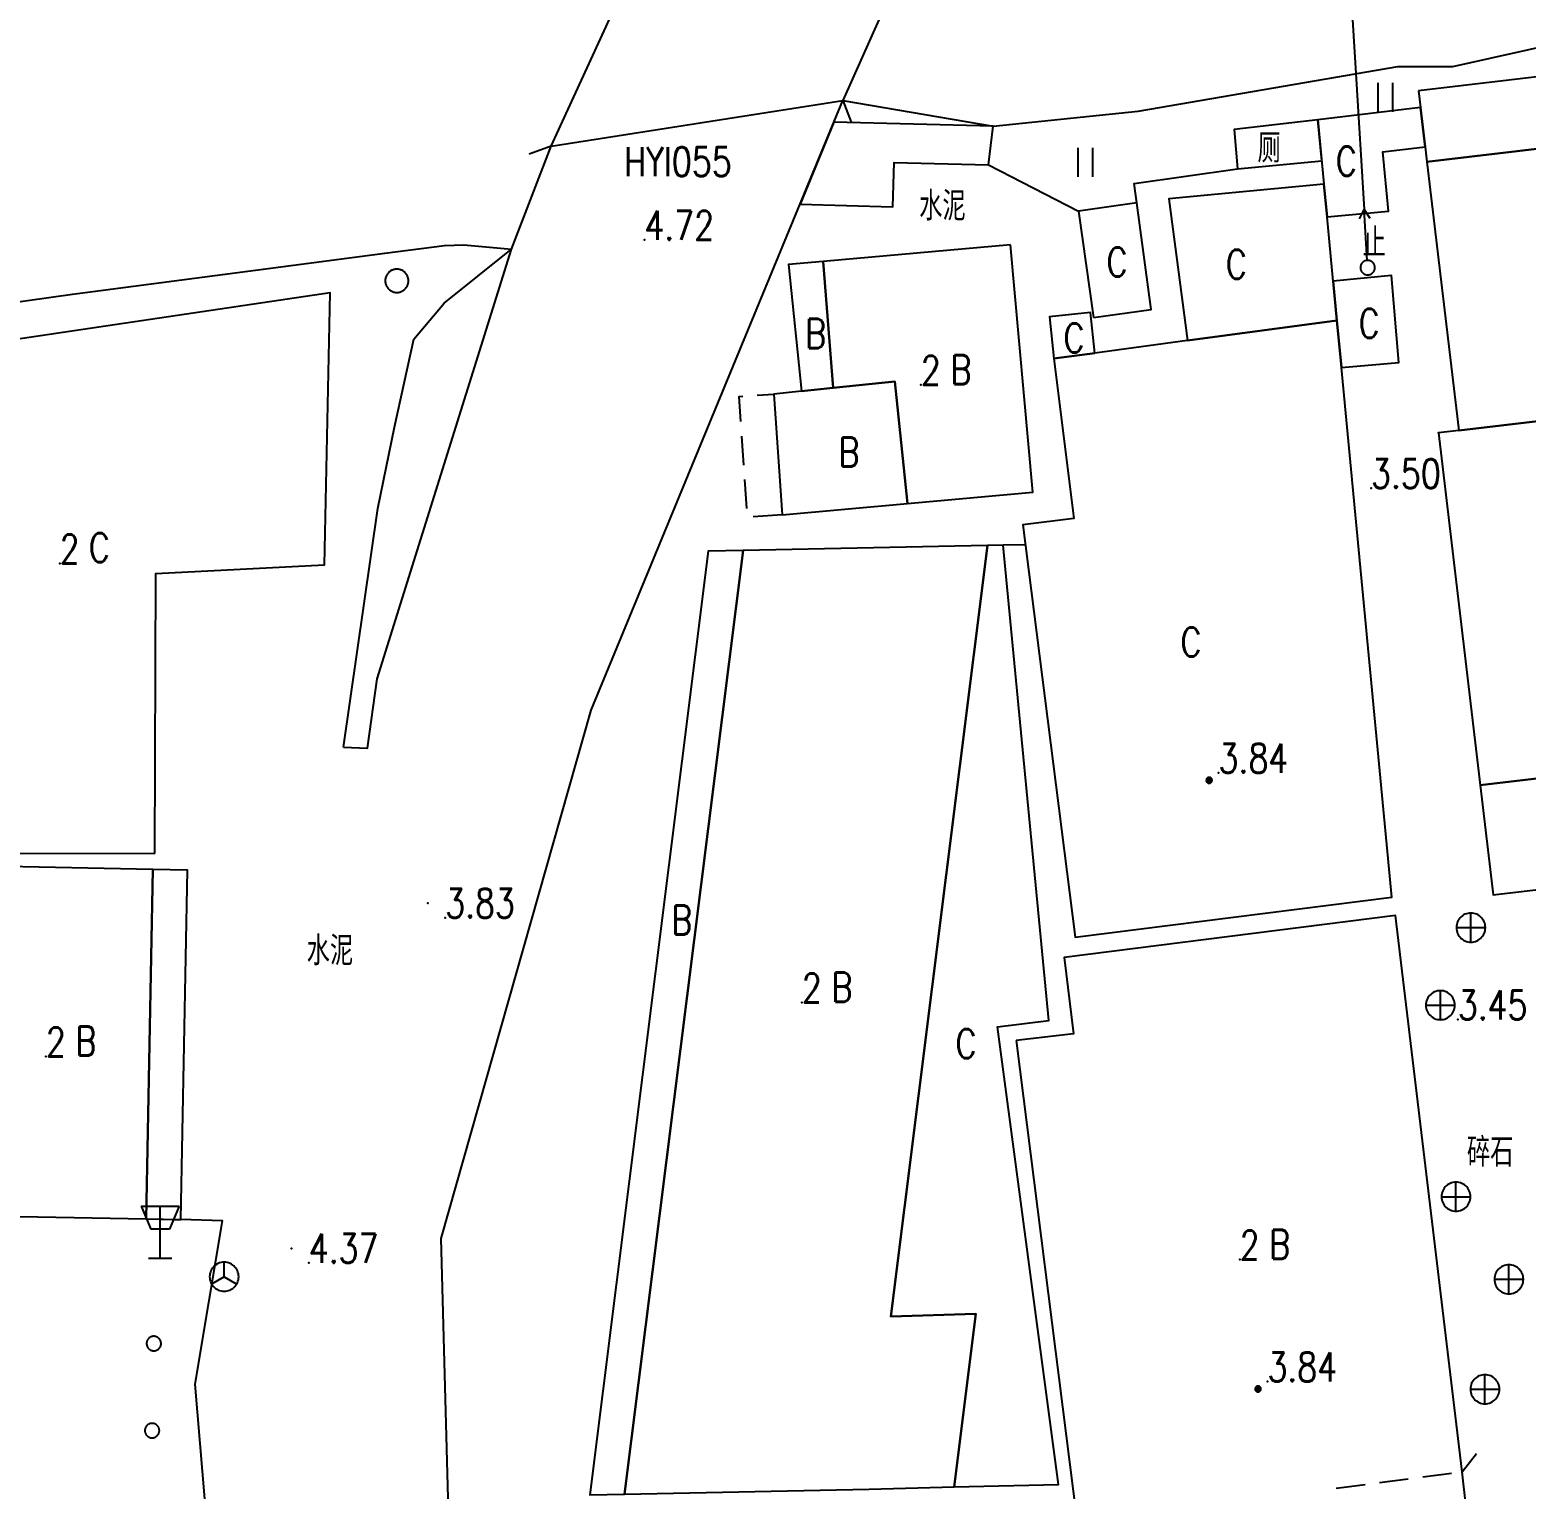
# Model space of a CAD drawing. Extents: x 500064 to 501389, y 2542464 to 2545400.
# Drawn here: x 500819.3 to 500870.9, y 2542951 to 2543001.2 of the extents above; entities that cross this region are included whole.
import ezdxf

# ---------------------------------------------------------------- set-up
doc = ezdxf.new("R2010")
doc.units = 0
doc.header["$LTSCALE"] = 0.5
doc.linetypes.add('CENTER', pattern=[50.8, 31.75, -6.35, 6.35, -6.35])
doc.layers.add('地形图', color=8, linetype='CONTINUOUS')
doc.styles.add('HZ', font='romans.shx', dxfattribs={"width": 0.8, "bigfont": 'hztxt.shx'})
doc.linetypes.add('10421', pattern='A,2,[150,AAA.SHX,S=1,R=0,X=0,Y=1],1e-11', length=2)

msp = doc.modelspace()

# ---------------------------------------------------------------- linework, layer by layer
at = {"layer": '地形图', "linetype": '10421', "flags": 128}
msp.add_lwpolyline([(500754.203, 2542974.695), (500766.756, 2542979.856), (500771.623, 2542981.856), (500781.237, 2542982.491), (500786.024, 2542983.55), (500800.67, 2542986.791), (500806.428, 2542987.484), (500807.978, 2542983.96), (500810.981, 2542970.388), (500810.231, 2542968.694), (500811.306, 2542955.454), (500814.267, 2542955.752), (500815.332, 2542919.979), (500816.974, 2542911.232), (500820.027, 2542898.551), (500822.57, 2542885.284), (500823.999, 2542874), (500824.709, 2542862.41), (500825.755, 2542857.145), (500831.565, 2542824.91), (500833.464, 2542814.092), (500834.25, 2542812.692), (500834.285, 2542812.631), (500835.498, 2542807.063), (500836.163, 2542806.226), (500836.427, 2542805.361), (500836.608, 2542804.445), (500837.116, 2542800.81), (500837.792, 2542796.37), (500838.044, 2542793.116), (500837.987, 2542791.001), (500837.869, 2542789.132), (500837.871, 2542786.994), (500838.011, 2542783.971), (500839.096, 2542779.115), (500840.223, 2542774.863), (500841.15, 2542770.816), (500841.902, 2542767.907), (500842.468, 2542765.354), (500843.041, 2542761.362), (500842.763, 2542759.962), (500843.616, 2542755.054), (500844.521, 2542748.413), (500846.324, 2542732.29), (500846.754, 2542726.443), (500847.689, 2542723.418), (500854.649, 2542700.048), (500855.09, 2542699.943), (500858.298, 2542699.182), (500850.693, 2542722.64), (500851.439, 2542724.29), (500851.909, 2542726.528), (500852.204, 2542728.454), (500852.562, 2542730.905), (500852.714, 2542732.854), (500852.624, 2542741.836), (500852.113, 2542746.665), (500851.754, 2542750.779), (500849.371, 2542753.466), (500848.798, 2542758.505), (500849.085, 2542762.204), (500848.623, 2542768.831), (500845.934, 2542785.506), (500845.042, 2542798.204), (500844.494, 2542803.044), (500843.723, 2542805.076), (500842.639, 2542806.261), (500840.726, 2542807.863), (500839.662, 2542813.715), (500839, 2542816.562), (500838.077, 2542819.972), (500834.804, 2542838.464), (500832.418, 2542855.46), (500829.995, 2542873.409), (500829.605, 2542876.218), (500829.128, 2542879.144), (500828.835, 2542880.616), (500827.521, 2542886.528), (500825.949, 2542892.949), (500824.779, 2542897.856), (500823.22, 2542905.406), (500822.712, 2542908.768), (500822.287, 2542912.716), (500821.557, 2542920.901), (500817.898, 2542920.58), (500817.649, 2542956.094), (500816.583, 2542960.45), (500816.1, 2542970.382), (500815.529, 2542978.477), (500815.494, 2542984.207), (500815.638, 2542987.326), (500815.783, 2542989.782), (500815.828, 2542990.167), (500816.047, 2542990.819), (500816.36, 2542991.191), (500816.876, 2542991.479), (500817.597, 2542991.669), (500820.79, 2542992.117), (500825.962, 2542992.799), (500831.554, 2542993.527), (500833.603, 2542993.788), (500834.268, 2542993.813), (500835.917, 2542993.668), (500837.277, 2542997.218), (500847.327, 2542998.788), (500852.507, 2542997.898), (500857.497, 2542998.421), (500866.435, 2542999.958), (500868.339, 2542999.958), (500877.436, 2543001.987), (500883.589, 2543003.61), (500883.838, 2543003.634), (500898.384, 2543004.793), (500910.656, 2543007.233), (500925.139, 2543009.502), (500943.109, 2543010.488), (500961.295, 2543011.662), (500971.348, 2543007.629), (500977.238, 2543002.479), (500975.728, 2543000.389), (500988.993, 2542994.361), (500993.388, 2542992.284), (500997.059, 2542990.332), (500998.052, 2542989.806), (501004.587, 2542986.783), (501007.126, 2542985.473), (501009.481, 2542984.17), (501011.153, 2542983.218), (501012.799, 2542982.6), (501014.711, 2542982.36), (501018.28, 2542982.212), (501036.032, 2542981.946), (501049.83, 2542981.54), (501053.699, 2542981.364), (501060.811, 2542981.03), (501068.164, 2542980.612), (501074.273, 2542979.952), (501077.348, 2542979.504), (501080.342, 2542978.964), (501082.603, 2542978.416), (501085.519, 2542977.537), (501089.257, 2542976.244), (501091.455, 2542975.57), (501093.527, 2542975.247), (501100.687, 2542976.721), (501106.438, 2542977.058), (501111.595, 2542977.501), (501115.833, 2542978.212), (501120.394, 2542979.147), (501130.098, 2542981.504), (501138.147, 2542984.689), (501145.934, 2542987.982), (501159.061, 2542995.793), (501160.733, 2542996.98), (501168.84, 2543003.851), (501173.559, 2543008.622), (501180.329, 2543015.742), (501184.08, 2543019.869), (501186.556, 2543022.802), (501190.889, 2543028.689), (501192.739, 2543030.989), (501196.244, 2543034.859)], dxfattribs=at)
at = {"layer": '地形图'}
for points in [[(500863.055, 2543031.141), (500863.311, 2543026.979), (500864.062, 2543014.772), (500864.156, 2543013.244), (500864.989, 2542999.71), (500865.277, 2542995.027)], [(500850.517, 2543005.948), (500847.327, 2542998.788)], [(500837.277, 2542997.218), (500840.537, 2543004.318)], [(500865.762, 2542998.39), (500865.762, 2542999.39)], [(500866.262, 2542998.39), (500866.262, 2542999.39)], [(500859.768, 2542822.368), (500857.555, 2542822.327), (500856.521, 2542822.334), (500856.164, 2542822.487), (500855.866, 2542822.752), (500850.936, 2542846.799), (500844.437, 2542875.108), (500844.168, 2542876.928), (500836.787, 2542922.628), (500834.017, 2542940.008), (500833.487, 2542959.598), (500838.66, 2542977.794), (500847.327, 2542998.788)], [(500847.327, 2542998.789), (500847.614, 2542998.042)], [(500860.922, 2542996.428), (500863.818, 2542996.704), (500863.683, 2542998.122), (500860.804, 2542997.782), (500860.922, 2542996.428)], [(500830.127, 2542976.518), (500830.959, 2542976.479), (500831.287, 2542978.868), (500835.917, 2542993.668), (500837.277, 2542997.218)], [(500835.917, 2542993.668), (500837.277, 2542997.218)], [(500837.277, 2542997.218), (500836.527, 2542996.94)], [(500855.431, 2542996.154), (500855.431, 2542997.154)], [(500855.931, 2542996.154), (500855.931, 2542997.154)], [(500852.347, 2542996.568), (500855.444, 2542994.974)], [(500857.455, 2542995.259), (500857.361, 2542995.924), (500860.922, 2542996.428)], [(500865.119, 2542994.711), (500865.277, 2542995.027)], [(500865.385, 2542993.281), (500865.277, 2542995.027)], [(500865.277, 2542995.027), (500865.472, 2542994.733)], [(500817.649, 2542956.094), (500816.583, 2542960.45), (500816.1, 2542970.381), (500815.529, 2542978.477), (500815.494, 2542984.207), (500815.638, 2542987.326), (500815.783, 2542989.782), (500815.828, 2542990.167), (500816.047, 2542990.819), (500816.36, 2542991.191), (500816.876, 2542991.479), (500817.597, 2542991.669), (500820.79, 2542992.118), (500825.962, 2542992.799), (500831.554, 2542993.527), (500833.603, 2542993.788), (500834.268, 2542993.813), (500835.917, 2542993.668)], [(500830.127, 2542976.518), (500831.309, 2542984.735), (500831.881, 2542987.531), (500832.547, 2542990.568), (500833.597, 2542991.808), (500835.917, 2542993.668)], [(500865.4, 2542992.781), (500865.416, 2542992.782), (500865.431, 2542992.783), (500865.447, 2542992.785), (500865.462, 2542992.789), (500865.477, 2542992.793), (500865.492, 2542992.799), (500865.506, 2542992.805), (500865.52, 2542992.812), (500865.534, 2542992.82), (500865.547, 2542992.829), (500865.559, 2542992.838), (500865.571, 2542992.849), (500865.582, 2542992.86), (500865.593, 2542992.872), (500865.602, 2542992.884), (500865.611, 2542992.897), (500865.619, 2542992.911), (500865.626, 2542992.925), (500865.632, 2542992.939), (500865.638, 2542992.954), (500865.642, 2542992.969), (500865.646, 2542992.984), (500865.648, 2542993), (500865.649, 2542993.015), (500865.65, 2542993.031), (500865.649, 2542993.047), (500865.648, 2542993.062), (500865.646, 2542993.078), (500865.642, 2542993.093), (500865.638, 2542993.108), (500865.632, 2542993.123), (500865.626, 2542993.138), (500865.619, 2542993.151), (500865.611, 2542993.165), (500865.602, 2542993.178), (500865.593, 2542993.19), (500865.582, 2542993.202), (500865.571, 2542993.213), (500865.559, 2542993.224), (500865.547, 2542993.233), (500865.534, 2542993.242), (500865.52, 2542993.25), (500865.506, 2542993.257), (500865.492, 2542993.264), (500865.477, 2542993.269), (500865.462, 2542993.273), (500865.447, 2542993.277), (500865.431, 2542993.279), (500865.416, 2542993.281), (500865.4, 2542993.281), (500865.385, 2542993.281), (500865.369, 2542993.279), (500865.353, 2542993.277), (500865.338, 2542993.273), (500865.323, 2542993.269), (500865.308, 2542993.264), (500865.293, 2542993.257), (500865.28, 2542993.25), (500865.266, 2542993.242), (500865.253, 2542993.233), (500865.241, 2542993.224), (500865.229, 2542993.213), (500865.218, 2542993.202), (500865.207, 2542993.19), (500865.198, 2542993.178), (500865.189, 2542993.165), (500865.181, 2542993.151), (500865.174, 2542993.138), (500865.167, 2542993.123), (500865.162, 2542993.108), (500865.158, 2542993.093), (500865.154, 2542993.078), (500865.152, 2542993.062), (500865.15, 2542993.047), (500865.15, 2542993.031), (500865.15, 2542993.015), (500865.152, 2542993), (500865.154, 2542992.984), (500865.158, 2542992.969), (500865.162, 2542992.954), (500865.167, 2542992.939), (500865.174, 2542992.925), (500865.181, 2542992.911), (500865.189, 2542992.897), (500865.198, 2542992.884), (500865.207, 2542992.872), (500865.218, 2542992.86), (500865.229, 2542992.849), (500865.241, 2542992.838), (500865.253, 2542992.829), (500865.266, 2542992.82), (500865.28, 2542992.812), (500865.293, 2542992.805), (500865.308, 2542992.799), (500865.323, 2542992.793), (500865.338, 2542992.789), (500865.353, 2542992.785), (500865.369, 2542992.783), (500865.384, 2542992.782), (500865.4, 2542992.781)], [(500831.964, 2542992.176), (500831.989, 2542992.177), (500832.014, 2542992.179), (500832.039, 2542992.183), (500832.064, 2542992.189), (500832.088, 2542992.196), (500832.112, 2542992.204), (500832.135, 2542992.214), (500832.157, 2542992.226), (500832.179, 2542992.238), (500832.199, 2542992.253), (500832.219, 2542992.268), (500832.238, 2542992.285), (500832.256, 2542992.302), (500832.273, 2542992.321), (500832.288, 2542992.341), (500832.302, 2542992.362), (500832.315, 2542992.383), (500832.326, 2542992.406), (500832.336, 2542992.429), (500832.345, 2542992.452), (500832.352, 2542992.477), (500832.357, 2542992.501), (500832.361, 2542992.526), (500832.364, 2542992.551), (500832.364, 2542992.576), (500832.364, 2542992.601), (500832.361, 2542992.626), (500832.357, 2542992.651), (500832.352, 2542992.676), (500832.345, 2542992.7), (500832.336, 2542992.723), (500832.326, 2542992.746), (500832.315, 2542992.769), (500832.302, 2542992.79), (500832.288, 2542992.811), (500832.273, 2542992.831), (500832.256, 2542992.85), (500832.238, 2542992.868), (500832.219, 2542992.884), (500832.199, 2542992.9), (500832.179, 2542992.914), (500832.157, 2542992.927), (500832.135, 2542992.938), (500832.112, 2542992.948), (500832.088, 2542992.957), (500832.064, 2542992.964), (500832.039, 2542992.969), (500832.014, 2542992.973), (500831.989, 2542992.975), (500831.964, 2542992.976), (500831.939, 2542992.975), (500831.914, 2542992.973), (500831.889, 2542992.969), (500831.865, 2542992.964), (500831.841, 2542992.957), (500831.817, 2542992.948), (500831.794, 2542992.938), (500831.772, 2542992.927), (500831.75, 2542992.914), (500831.729, 2542992.9), (500831.709, 2542992.884), (500831.691, 2542992.868), (500831.673, 2542992.85), (500831.656, 2542992.831), (500831.641, 2542992.811), (500831.627, 2542992.79), (500831.614, 2542992.769), (500831.602, 2542992.746), (500831.592, 2542992.723), (500831.584, 2542992.7), (500831.577, 2542992.676), (500831.571, 2542992.651), (500831.567, 2542992.626), (500831.565, 2542992.601), (500831.564, 2542992.576), (500831.565, 2542992.551), (500831.567, 2542992.526), (500831.571, 2542992.501), (500831.577, 2542992.477), (500831.584, 2542992.452), (500831.592, 2542992.429), (500831.602, 2542992.406), (500831.614, 2542992.383), (500831.627, 2542992.362), (500831.641, 2542992.341), (500831.656, 2542992.321), (500831.673, 2542992.302), (500831.691, 2542992.285), (500831.709, 2542992.268), (500831.729, 2542992.253), (500831.75, 2542992.238), (500831.772, 2542992.226), (500831.794, 2542992.214), (500831.817, 2542992.204), (500831.841, 2542992.196), (500831.865, 2542992.189), (500831.889, 2542992.183), (500831.914, 2542992.179), (500831.939, 2542992.177), (500831.964, 2542992.176)], [(500846.997, 2542988.888), (500849.12, 2542989.106), (500849.55, 2542984.907)], [(500843.812, 2542987.727), (500843.75, 2542988.595), (500843.88, 2542988.604)], [(500844.378, 2542988.639), (500844.947, 2542988.678)], [(500843.916, 2542986.231), (500843.846, 2542987.228)], [(500844.02, 2542984.734), (500843.951, 2542985.732)], [(500845.237, 2542984.518), (500844.24, 2542984.45)], [(500853.613, 2542983.485), (500852.845, 2542983.469)], [(500859.942, 2542975.276), (500859.952, 2542975.276), (500859.963, 2542975.278), (500859.973, 2542975.28), (500859.983, 2542975.284), (500859.992, 2542975.289), (500860.001, 2542975.295), (500860.009, 2542975.301), (500860.016, 2542975.309), (500860.023, 2542975.317), (500860.026, 2542975.322), (500860.029, 2542975.326), (500860.033, 2542975.335), (500860.037, 2542975.345), (500860.04, 2542975.355), (500860.041, 2542975.365), (500860.042, 2542975.376), (500860.041, 2542975.386), (500860.04, 2542975.396), (500860.037, 2542975.406), (500860.033, 2542975.416), (500860.03, 2542975.423), (500860.029, 2542975.426), (500860.023, 2542975.434), (500860.016, 2542975.442), (500860.009, 2542975.45), (500860.001, 2542975.456), (500859.992, 2542975.462), (500859.991, 2542975.463), (500859.983, 2542975.467), (500859.973, 2542975.471), (500859.963, 2542975.473), (500859.952, 2542975.475), (500859.942, 2542975.476), (500859.932, 2542975.475), (500859.921, 2542975.473), (500859.911, 2542975.471), (500859.901, 2542975.467), (500859.892, 2542975.462), (500859.883, 2542975.456), (500859.875, 2542975.45), (500859.868, 2542975.442), (500859.861, 2542975.434), (500859.858, 2542975.43), (500859.855, 2542975.426), (500859.851, 2542975.416), (500859.847, 2542975.406), (500859.844, 2542975.396), (500859.843, 2542975.386), (500859.842, 2542975.376), (500859.843, 2542975.365), (500859.844, 2542975.355), (500859.847, 2542975.345), (500859.851, 2542975.335), (500859.854, 2542975.329), (500859.855, 2542975.326), (500859.861, 2542975.317), (500859.868, 2542975.309), (500859.875, 2542975.301), (500859.883, 2542975.295), (500859.892, 2542975.289), (500859.893, 2542975.288), (500859.901, 2542975.284), (500859.911, 2542975.28), (500859.921, 2542975.278), (500859.932, 2542975.276), (500859.942, 2542975.276)], [(500859.893, 2542975.288), (500860.026, 2542975.322), (500860.029, 2542975.326), (500859.855, 2542975.326), (500859.854, 2542975.329), (500860.042, 2542975.376), (500859.842, 2542975.376), (500860.03, 2542975.423), (500860.029, 2542975.426), (500859.855, 2542975.426), (500859.858, 2542975.43), (500859.991, 2542975.463)], [(500823.327, 2542960.268), (500823.344, 2542960.268), (500823.813, 2542960.259), (500824.274, 2542960.25), (500824.527, 2542960.245), (500824.757, 2542972.285), (500823.557, 2542972.308)], [(500868.955, 2542969.803), (500869.007, 2542969.806), (500869.059, 2542969.814), (500869.109, 2542969.827), (500869.158, 2542969.846), (500869.205, 2542969.87), (500869.249, 2542969.898), (500869.289, 2542969.931), (500869.326, 2542969.968), (500869.359, 2542970.009), (500869.388, 2542970.053), (500869.412, 2542970.099), (500869.43, 2542970.148), (500869.444, 2542970.199), (500869.452, 2542970.251), (500869.455, 2542970.303), (500869.452, 2542970.355), (500869.444, 2542970.407), (500869.43, 2542970.457), (500869.412, 2542970.506), (500869.388, 2542970.553), (500869.359, 2542970.597), (500869.326, 2542970.637), (500869.289, 2542970.674), (500869.249, 2542970.707), (500869.205, 2542970.736), (500869.158, 2542970.76), (500869.109, 2542970.778), (500869.059, 2542970.792), (500869.007, 2542970.8), (500868.955, 2542970.803), (500868.903, 2542970.8), (500868.851, 2542970.792), (500868.8, 2542970.778), (500868.752, 2542970.76), (500868.705, 2542970.736), (500868.661, 2542970.707), (500868.62, 2542970.674), (500868.583, 2542970.637), (500868.55, 2542970.597), (500868.522, 2542970.553), (500868.498, 2542970.506), (500868.479, 2542970.457), (500868.466, 2542970.407), (500868.458, 2542970.355), (500868.455, 2542970.303), (500868.458, 2542970.251), (500868.466, 2542970.199), (500868.479, 2542970.148), (500868.498, 2542970.099), (500868.522, 2542970.053), (500868.55, 2542970.009), (500868.583, 2542969.968), (500868.62, 2542969.931), (500868.661, 2542969.898), (500868.705, 2542969.87), (500868.752, 2542969.846), (500868.8, 2542969.827), (500868.851, 2542969.814), (500868.903, 2542969.806), (500868.955, 2542969.803)], [(500868.955, 2542969.803), (500868.955, 2542970.303), (500868.955, 2542970.803)], [(500868.455, 2542970.303), (500868.955, 2542970.303), (500869.455, 2542970.303)], [(500867.905, 2542967.13), (500867.957, 2542967.132), (500868.009, 2542967.14), (500868.06, 2542967.154), (500868.109, 2542967.173), (500868.155, 2542967.197), (500868.199, 2542967.225), (500868.24, 2542967.258), (500868.277, 2542967.295), (500868.31, 2542967.336), (500868.338, 2542967.38), (500868.362, 2542967.426), (500868.381, 2542967.475), (500868.394, 2542967.526), (500868.402, 2542967.577), (500868.405, 2542967.63), (500868.402, 2542967.682), (500868.394, 2542967.734), (500868.381, 2542967.784), (500868.362, 2542967.833), (500868.338, 2542967.88), (500868.31, 2542967.923), (500868.277, 2542967.964), (500868.24, 2542968.001), (500868.199, 2542968.034), (500868.155, 2542968.063), (500868.109, 2542968.086), (500868.06, 2542968.105), (500868.009, 2542968.119), (500867.957, 2542968.127), (500867.905, 2542968.13), (500867.853, 2542968.127), (500867.801, 2542968.119), (500867.751, 2542968.105), (500867.702, 2542968.086), (500867.655, 2542968.063), (500867.611, 2542968.034), (500867.571, 2542968.001), (500867.534, 2542967.964), (500867.501, 2542967.923), (500867.472, 2542967.88), (500867.448, 2542967.833), (500867.43, 2542967.784), (500867.416, 2542967.734), (500867.408, 2542967.682), (500867.405, 2542967.63), (500867.408, 2542967.577), (500867.416, 2542967.526), (500867.43, 2542967.475), (500867.448, 2542967.426), (500867.472, 2542967.38), (500867.501, 2542967.336), (500867.534, 2542967.295), (500867.571, 2542967.258), (500867.611, 2542967.225), (500867.655, 2542967.197), (500867.702, 2542967.173), (500867.751, 2542967.154), (500867.801, 2542967.14), (500867.853, 2542967.132), (500867.905, 2542967.13)], [(500867.905, 2542967.13), (500867.905, 2542967.63), (500867.905, 2542968.13)], [(500867.405, 2542967.63), (500867.905, 2542967.63), (500868.405, 2542967.63)], [(500868.441, 2542960.535), (500868.494, 2542960.538), (500868.545, 2542960.546), (500868.596, 2542960.56), (500868.645, 2542960.578), (500868.691, 2542960.602), (500868.735, 2542960.631), (500868.776, 2542960.663), (500868.813, 2542960.701), (500868.846, 2542960.741), (500868.874, 2542960.785), (500868.898, 2542960.832), (500868.917, 2542960.881), (500868.931, 2542960.931), (500868.939, 2542960.983), (500868.941, 2542961.035), (500868.939, 2542961.087), (500868.931, 2542961.139), (500868.917, 2542961.19), (500868.898, 2542961.238), (500868.874, 2542961.285), (500868.846, 2542961.329), (500868.813, 2542961.37), (500868.776, 2542961.407), (500868.735, 2542961.44), (500868.691, 2542961.468), (500868.645, 2542961.492), (500868.596, 2542961.511), (500868.545, 2542961.524), (500868.494, 2542961.532), (500868.441, 2542961.535), (500868.389, 2542961.532), (500868.337, 2542961.524), (500868.287, 2542961.511), (500868.238, 2542961.492), (500868.191, 2542961.468), (500868.147, 2542961.44), (500868.107, 2542961.407), (500868.07, 2542961.37), (500868.037, 2542961.329), (500868.008, 2542961.285), (500867.985, 2542961.238), (500867.966, 2542961.19), (500867.952, 2542961.139), (500867.944, 2542961.087), (500867.941, 2542961.035), (500867.944, 2542960.983), (500867.952, 2542960.931), (500867.966, 2542960.881), (500867.985, 2542960.832), (500868.008, 2542960.785), (500868.037, 2542960.741), (500868.07, 2542960.701), (500868.107, 2542960.663), (500868.147, 2542960.631), (500868.191, 2542960.602), (500868.238, 2542960.578), (500868.287, 2542960.56), (500868.337, 2542960.546), (500868.389, 2542960.538), (500868.441, 2542960.535)], [(500868.441, 2542960.535), (500868.441, 2542961.035), (500868.441, 2542961.535)], [(500823.163, 2542960.714), (500823.344, 2542960.268), (500823.488, 2542959.914)], [(500823.163, 2542960.714), (500823.813, 2542960.714), (500824.463, 2542960.714)], [(500823.813, 2542958.914), (500823.813, 2542959.914), (500823.813, 2542960.259), (500823.813, 2542960.714)], [(500824.463, 2542960.714), (500824.274, 2542960.25), (500824.138, 2542959.914)], [(500867.941, 2542961.035), (500868.441, 2542961.035), (500868.941, 2542961.035)], [(500839.662, 2542813.715), (500844.667, 2542815.567), (500844.835, 2542815.65), (500844.972, 2542815.789), (500838.151, 2542860.633), (500836.144, 2542874.658), (500833.337, 2542891.558), (500828.307, 2542927.088), (500826.187, 2542940.688), (500825.017, 2542954.578), (500825.964, 2542960.208), (500824.527, 2542960.245)], [(500823.813, 2542959.914), (500823.488, 2542959.914)], [(500824.138, 2542959.914), (500823.813, 2542959.914)], [(500823.413, 2542958.914), (500823.813, 2542958.914), (500824.213, 2542958.914)], [(500826.017, 2542957.778), (500826.069, 2542957.78), (500826.121, 2542957.789), (500826.171, 2542957.802), (500826.22, 2542957.821), (500826.267, 2542957.845), (500826.311, 2542957.873), (500826.351, 2542957.906), (500826.389, 2542957.943), (500826.421, 2542957.984), (500826.45, 2542958.028), (500826.474, 2542958.074), (500826.492, 2542958.123), (500826.506, 2542958.174), (500826.514, 2542958.225), (500826.517, 2542958.278), (500826.514, 2542958.33), (500826.506, 2542958.382), (500826.492, 2542958.432), (500826.474, 2542958.481), (500826.45, 2542958.528), (500826.421, 2542958.572), (500826.389, 2542958.612), (500826.351, 2542958.649), (500826.311, 2542958.682), (500826.267, 2542958.711), (500826.22, 2542958.734), (500826.171, 2542958.753), (500826.121, 2542958.767), (500826.069, 2542958.775), (500826.017, 2542958.778), (500825.965, 2542958.775), (500825.913, 2542958.767), (500825.862, 2542958.753), (500825.814, 2542958.734), (500825.767, 2542958.711), (500825.723, 2542958.682), (500825.682, 2542958.649), (500825.645, 2542958.612), (500825.612, 2542958.572), (500825.584, 2542958.528), (500825.56, 2542958.481), (500825.541, 2542958.432), (500825.528, 2542958.382), (500825.52, 2542958.33), (500825.517, 2542958.278), (500825.52, 2542958.225), (500825.528, 2542958.174), (500825.541, 2542958.123), (500825.56, 2542958.074), (500825.584, 2542958.028), (500825.612, 2542957.984), (500825.645, 2542957.943), (500825.682, 2542957.906), (500825.723, 2542957.873), (500825.767, 2542957.845), (500825.814, 2542957.821), (500825.862, 2542957.802), (500825.913, 2542957.789), (500825.965, 2542957.78), (500826.017, 2542957.778)], [(500826.017, 2542958.278), (500826.017, 2542958.778)], [(500870.264, 2542957.69), (500870.316, 2542957.693), (500870.368, 2542957.701), (500870.419, 2542957.715), (500870.467, 2542957.734), (500870.514, 2542957.757), (500870.558, 2542957.786), (500870.599, 2542957.819), (500870.636, 2542957.856), (500870.668, 2542957.897), (500870.697, 2542957.94), (500870.721, 2542957.987), (500870.74, 2542958.036), (500870.753, 2542958.087), (500870.761, 2542958.138), (500870.764, 2542958.19), (500870.761, 2542958.243), (500870.753, 2542958.294), (500870.74, 2542958.345), (500870.721, 2542958.394), (500870.697, 2542958.44), (500870.668, 2542958.484), (500870.636, 2542958.525), (500870.599, 2542958.562), (500870.558, 2542958.595), (500870.514, 2542958.624), (500870.467, 2542958.647), (500870.419, 2542958.666), (500870.368, 2542958.68), (500870.316, 2542958.688), (500870.264, 2542958.69), (500870.212, 2542958.688), (500870.16, 2542958.68), (500870.109, 2542958.666), (500870.061, 2542958.647), (500870.014, 2542958.624), (500869.97, 2542958.595), (500869.929, 2542958.562), (500869.892, 2542958.525), (500869.859, 2542958.484), (500869.831, 2542958.44), (500869.807, 2542958.394), (500869.788, 2542958.345), (500869.775, 2542958.294), (500869.767, 2542958.243), (500869.764, 2542958.19), (500869.767, 2542958.138), (500869.775, 2542958.087), (500869.788, 2542958.036), (500869.807, 2542957.987), (500869.831, 2542957.94), (500869.859, 2542957.897), (500869.892, 2542957.856), (500869.929, 2542957.819), (500869.97, 2542957.786), (500870.014, 2542957.757), (500870.061, 2542957.734), (500870.109, 2542957.715), (500870.16, 2542957.701), (500870.212, 2542957.693), (500870.264, 2542957.69)], [(500870.264, 2542957.69), (500870.264, 2542958.19), (500870.264, 2542958.69)], [(500826.017, 2542958.278), (500825.584, 2542958.028)], [(500826.017, 2542958.278), (500826.45, 2542958.028)], [(500869.764, 2542958.19), (500870.264, 2542958.19), (500870.764, 2542958.19)], [(500823.59, 2542955.728), (500823.606, 2542955.728), (500823.621, 2542955.729), (500823.637, 2542955.732), (500823.652, 2542955.735), (500823.667, 2542955.739), (500823.682, 2542955.744), (500823.697, 2542955.75), (500823.711, 2542955.757), (500823.725, 2542955.764), (500823.738, 2542955.773), (500823.751, 2542955.782), (500823.762, 2542955.793), (500823.774, 2542955.803), (500823.784, 2542955.815), (500823.794, 2542955.827), (500823.803, 2542955.84), (500823.812, 2542955.853), (500823.819, 2542955.867), (500823.826, 2542955.881), (500823.831, 2542955.896), (500823.836, 2542955.911), (500823.84, 2542955.926), (500823.842, 2542955.942), (500823.844, 2542955.957), (500823.845, 2542955.973), (500823.845, 2542955.989), (500823.844, 2542956.005), (500823.841, 2542956.02), (500823.838, 2542956.035), (500823.834, 2542956.051), (500823.829, 2542956.066), (500823.823, 2542956.08), (500823.816, 2542956.094), (500823.809, 2542956.108), (500823.8, 2542956.121), (500823.791, 2542956.134), (500823.781, 2542956.146), (500823.77, 2542956.157), (500823.758, 2542956.168), (500823.746, 2542956.177), (500823.733, 2542956.186), (500823.72, 2542956.195), (500823.706, 2542956.202), (500823.692, 2542956.209), (500823.677, 2542956.214), (500823.662, 2542956.219), (500823.647, 2542956.223), (500823.631, 2542956.225), (500823.616, 2542956.227), (500823.6, 2542956.228), (500823.584, 2542956.228), (500823.569, 2542956.227), (500823.553, 2542956.225), (500823.538, 2542956.221), (500823.522, 2542956.217), (500823.508, 2542956.212), (500823.493, 2542956.206), (500823.479, 2542956.199), (500823.465, 2542956.192), (500823.452, 2542956.183), (500823.439, 2542956.174), (500823.427, 2542956.164), (500823.416, 2542956.153), (500823.406, 2542956.141), (500823.396, 2542956.129), (500823.387, 2542956.116), (500823.378, 2542956.103), (500823.371, 2542956.089), (500823.364, 2542956.075), (500823.359, 2542956.06), (500823.354, 2542956.045), (500823.35, 2542956.03), (500823.348, 2542956.014), (500823.346, 2542955.999), (500823.345, 2542955.983), (500823.345, 2542955.967), (500823.346, 2542955.952), (500823.349, 2542955.936), (500823.352, 2542955.921), (500823.356, 2542955.905), (500823.361, 2542955.891), (500823.367, 2542955.876), (500823.374, 2542955.862), (500823.381, 2542955.848), (500823.39, 2542955.835), (500823.399, 2542955.823), (500823.409, 2542955.811), (500823.42, 2542955.799), (500823.432, 2542955.789), (500823.444, 2542955.779), (500823.457, 2542955.77), (500823.47, 2542955.761), (500823.484, 2542955.754), (500823.498, 2542955.748), (500823.513, 2542955.742), (500823.528, 2542955.737), (500823.543, 2542955.733), (500823.559, 2542955.731), (500823.574, 2542955.729), (500823.59, 2542955.728)], [(500861.625, 2542954.315), (500861.635, 2542954.315), (500861.646, 2542954.317), (500861.656, 2542954.319), (500861.665, 2542954.323), (500861.675, 2542954.328), (500861.684, 2542954.334), (500861.692, 2542954.34), (500861.699, 2542954.348), (500861.706, 2542954.356), (500861.709, 2542954.361), (500861.711, 2542954.365), (500861.716, 2542954.374), (500861.72, 2542954.384), (500861.723, 2542954.394), (500861.724, 2542954.404), (500861.725, 2542954.415), (500861.724, 2542954.425), (500861.723, 2542954.435), (500861.72, 2542954.445), (500861.716, 2542954.455), (500861.713, 2542954.461), (500861.711, 2542954.465), (500861.706, 2542954.473), (500861.699, 2542954.481), (500861.692, 2542954.489), (500861.684, 2542954.495), (500861.675, 2542954.501), (500861.674, 2542954.502), (500861.665, 2542954.506), (500861.656, 2542954.51), (500861.646, 2542954.512), (500861.635, 2542954.514), (500861.625, 2542954.514), (500861.614, 2542954.514), (500861.604, 2542954.512), (500861.594, 2542954.51), (500861.584, 2542954.506), (500861.575, 2542954.501), (500861.566, 2542954.495), (500861.558, 2542954.489), (500861.551, 2542954.481), (500861.544, 2542954.473), (500861.541, 2542954.469), (500861.538, 2542954.465), (500861.533, 2542954.455), (500861.53, 2542954.445), (500861.527, 2542954.435), (500861.525, 2542954.425), (500861.525, 2542954.415), (500861.525, 2542954.404), (500861.527, 2542954.394), (500861.53, 2542954.384), (500861.533, 2542954.374), (500861.537, 2542954.367), (500861.538, 2542954.365), (500861.544, 2542954.356), (500861.551, 2542954.348), (500861.558, 2542954.34), (500861.566, 2542954.334), (500861.575, 2542954.328), (500861.576, 2542954.327), (500861.584, 2542954.323), (500861.594, 2542954.319), (500861.604, 2542954.317), (500861.614, 2542954.315), (500861.625, 2542954.315)], [(500861.576, 2542954.327), (500861.709, 2542954.361), (500861.711, 2542954.365), (500861.538, 2542954.365), (500861.537, 2542954.367), (500861.725, 2542954.415), (500861.525, 2542954.415), (500861.713, 2542954.461), (500861.711, 2542954.465), (500861.538, 2542954.465), (500861.541, 2542954.469), (500861.674, 2542954.502)], [(500869.439, 2542953.905), (500869.491, 2542953.907), (500869.543, 2542953.916), (500869.593, 2542953.929), (500869.642, 2542953.948), (500869.689, 2542953.972), (500869.733, 2542954), (500869.774, 2542954.033), (500869.81, 2542954.07), (500869.843, 2542954.111), (500869.872, 2542954.155), (500869.896, 2542954.201), (500869.914, 2542954.25), (500869.928, 2542954.301), (500869.936, 2542954.352), (500869.939, 2542954.405), (500869.936, 2542954.457), (500869.928, 2542954.509), (500869.914, 2542954.559), (500869.896, 2542954.608), (500869.872, 2542954.655), (500869.843, 2542954.699), (500869.81, 2542954.739), (500869.774, 2542954.776), (500869.733, 2542954.809), (500869.689, 2542954.838), (500869.642, 2542954.861), (500869.593, 2542954.88), (500869.543, 2542954.894), (500869.491, 2542954.902), (500869.439, 2542954.905), (500869.387, 2542954.902), (500869.335, 2542954.894), (500869.284, 2542954.88), (500869.236, 2542954.861), (500869.189, 2542954.838), (500869.145, 2542954.809), (500869.104, 2542954.776), (500869.067, 2542954.739), (500869.034, 2542954.699), (500869.006, 2542954.655), (500868.982, 2542954.608), (500868.963, 2542954.559), (500868.95, 2542954.509), (500868.942, 2542954.457), (500868.939, 2542954.405), (500868.942, 2542954.352), (500868.95, 2542954.301), (500868.963, 2542954.25), (500868.982, 2542954.201), (500869.006, 2542954.155), (500869.034, 2542954.111), (500869.067, 2542954.07), (500869.104, 2542954.033), (500869.145, 2542954), (500869.189, 2542953.972), (500869.236, 2542953.948), (500869.284, 2542953.929), (500869.335, 2542953.916), (500869.387, 2542953.907), (500869.439, 2542953.905)], [(500869.439, 2542953.905), (500869.439, 2542954.405), (500869.439, 2542954.905)], [(500868.939, 2542954.405), (500869.439, 2542954.405), (500869.939, 2542954.405)], [(500823.531, 2542952.73), (500823.547, 2542952.73), (500823.562, 2542952.731), (500823.578, 2542952.733), (500823.593, 2542952.737), (500823.608, 2542952.741), (500823.623, 2542952.746), (500823.638, 2542952.752), (500823.652, 2542952.758), (500823.666, 2542952.766), (500823.679, 2542952.775), (500823.691, 2542952.784), (500823.703, 2542952.794), (500823.715, 2542952.805), (500823.725, 2542952.817), (500823.735, 2542952.829), (500823.744, 2542952.842), (500823.752, 2542952.855), (500823.76, 2542952.869), (500823.766, 2542952.883), (500823.772, 2542952.898), (500823.777, 2542952.913), (500823.78, 2542952.928), (500823.783, 2542952.944), (500823.785, 2542952.959), (500823.786, 2542952.975), (500823.786, 2542952.991), (500823.784, 2542953.006), (500823.782, 2542953.022), (500823.779, 2542953.037), (500823.775, 2542953.052), (500823.77, 2542953.067), (500823.764, 2542953.082), (500823.757, 2542953.096), (500823.749, 2542953.11), (500823.741, 2542953.123), (500823.732, 2542953.135), (500823.721, 2542953.147), (500823.711, 2542953.159), (500823.699, 2542953.169), (500823.687, 2542953.179), (500823.674, 2542953.188), (500823.661, 2542953.197), (500823.647, 2542953.204), (500823.632, 2542953.21), (500823.618, 2542953.216), (500823.603, 2542953.221), (500823.587, 2542953.224), (500823.572, 2542953.227), (500823.556, 2542953.229), (500823.541, 2542953.23), (500823.525, 2542953.23), (500823.509, 2542953.228), (500823.494, 2542953.226), (500823.478, 2542953.223), (500823.463, 2542953.219), (500823.448, 2542953.214), (500823.434, 2542953.208), (500823.42, 2542953.201), (500823.406, 2542953.194), (500823.393, 2542953.185), (500823.38, 2542953.176), (500823.368, 2542953.165), (500823.357, 2542953.155), (500823.346, 2542953.143), (500823.337, 2542953.131), (500823.327, 2542953.118), (500823.319, 2542953.105), (500823.312, 2542953.091), (500823.305, 2542953.076), (500823.3, 2542953.062), (500823.295, 2542953.047), (500823.291, 2542953.032), (500823.288, 2542953.016), (500823.287, 2542953), (500823.286, 2542952.985), (500823.286, 2542952.969), (500823.287, 2542952.953), (500823.289, 2542952.938), (500823.292, 2542952.922), (500823.297, 2542952.907), (500823.302, 2542952.892), (500823.308, 2542952.878), (500823.314, 2542952.864), (500823.322, 2542952.85), (500823.331, 2542952.837), (500823.34, 2542952.824), (500823.35, 2542952.812), (500823.361, 2542952.801), (500823.373, 2542952.79), (500823.385, 2542952.781), (500823.398, 2542952.771), (500823.411, 2542952.763), (500823.425, 2542952.756), (500823.439, 2542952.749), (500823.454, 2542952.744), (500823.469, 2542952.739), (500823.484, 2542952.735), (500823.5, 2542952.733), (500823.515, 2542952.731), (500823.531, 2542952.73)], [(500868.657, 2542951.562), (500869.145, 2542952.196)], [(500867.296, 2542951.385), (500868.288, 2542951.514)], [(500864.321, 2542950.998), (500865.313, 2542951.127)], [(500865.808, 2542951.192), (500866.8, 2542951.321)]]:
    msp.add_lwpolyline(points, dxfattribs=at)
for points in [[(500867.153, 2542999.122), (500867.222, 2542998.54), (500867.381, 2542997.191), (500867.442, 2542996.676), (500881.345, 2542998.318), (500881.056, 2543000.764)], [(500867.381, 2542997.191), (500867.222, 2542998.54), (500863.683, 2542998.122), (500863.894, 2542995.91), (500864.002, 2542994.774), (500866.118, 2542994.976), (500865.925, 2542997.019)], [(500867.442, 2542996.676), (500868.535, 2542987.42), (500882.439, 2542989.062), (500881.345, 2542998.318)], [(500852.507, 2542997.898), (500847.019, 2542998.042), (500845.851, 2542995.212), (500849.047, 2542995.128), (500849.087, 2542996.654), (500852.347, 2542996.568)], [(500864.002, 2542994.774), (500863.894, 2542995.91), (500858.552, 2542995.401), (500859.198, 2542990.518), (500864.342, 2542991.213), (500864.213, 2542992.567)], [(500855.963, 2542991.31), (500857.943, 2542991.591), (500857.455, 2542995.259), (500855.444, 2542994.974)], [(500853.097, 2542993.818), (500846.647, 2542993.238), (500846.997, 2542988.888), (500849.12, 2542989.106), (500849.55, 2542984.907), (500853.864, 2542985.295)], [(500846.647, 2542993.238), (500845.451, 2542993.142), (500845.898, 2542988.776), (500846.997, 2542988.888)], [(500864.342, 2542991.213), (500864.496, 2542989.596), (500866.474, 2542989.767), (500866.216, 2542992.758), (500864.213, 2542992.567)], [(500823.629, 2542972.855), (500823.667, 2542982.498), (500829.476, 2542982.79), (500829.668, 2542992.158), (500816.968, 2542990.284), (500817.077, 2542972.867)], [(500859.198, 2542990.518), (500856.005, 2542990.087), (500854.59, 2542989.896), (500855.286, 2542984.389), (500853.526, 2542984.167), (500855.322, 2542969.969), (500866.236, 2542971.349), (500864.496, 2542989.596), (500864.342, 2542991.213)], [(500856.005, 2542990.087), (500855.857, 2542991.485), (500854.438, 2542991.335), (500854.59, 2542989.896)], [(500846.997, 2542988.888), (500845.898, 2542988.776), (500844.947, 2542988.678), (500845.237, 2542984.518), (500849.55, 2542984.907), (500849.12, 2542989.106)], [(500868.535, 2542987.42), (500867.84, 2542987.338), (500869.273, 2542975.203), (500883.872, 2542976.927), (500882.439, 2542989.062)], [(500852.307, 2542983.458), (500843.887, 2542983.288), (500839.807, 2542950.788), (500848.228, 2542950.958), (500851.157, 2542951.048), (500851.905, 2542957.002), (500848.975, 2542956.912)], [(500851.157, 2542951.048), (500854.748, 2542951.122), (500852.652, 2542966.882), (500854.424, 2542967.106), (500852.845, 2542983.469), (500852.307, 2542983.458), (500848.975, 2542956.912), (500851.905, 2542957.002)], [(500843.887, 2542983.288), (500842.688, 2542983.264), (500838.608, 2542950.764), (500839.807, 2542950.788)], [(500869.273, 2542975.203), (500869.719, 2542971.429), (500884.318, 2542973.153), (500883.872, 2542976.927)], [(500817.728, 2542960.375), (500823.327, 2542960.268), (500823.557, 2542972.308), (500817.958, 2542972.415)], [(500823.557, 2542972.308), (500823.327, 2542960.268), (500824.527, 2542960.245), (500824.757, 2542972.285)], [(500853.299, 2542966.412), (500855.262, 2542950.897), (500855.396, 2542949.838), (500855.908, 2542945.793), (500869.196, 2542946.753), (500868.657, 2542951.562), (500866.363, 2542970.719), (500854.953, 2542969.276), (500855.264, 2542966.644)]]:
    msp.add_lwpolyline(points, close=True, dxfattribs=at)
at = {"layer": '地形图', "linetype": 'CENTER'}
for p in [(500840.491, 2542993.985, 4.72), (500850.014, 2542988.989, 2), (500865.516, 2542985.437, 3.5), (500820.353, 2542982.844, 2), (500860.265, 2542975.633, 3.84), (500833.629, 2542970.642, 3.83), (500845.916, 2542967.722, 2), (500868.505, 2542967.134, 3.45), (500819.878, 2542965.865, 2), (500828.932, 2542958.753, 4.37), (500860.994, 2542958.87, 2), (500861.948, 2542954.671, 3.84)]:
    msp.add_point(p, dxfattribs=at)
at = {"layer": '地形图', "ltscale": 10}
for p in [(500867.84, 2542987.338), (500833.029, 2542971.138), (500867.905, 2542967.63), (500828.332, 2542959.249)]:
    msp.add_point(p, dxfattribs=at)

# ---------------------------------------------------------------- texts
at = {"layer": '地形图', "ltscale": 10, "style": 'HZ', "width": 0.8}
for s, p in [('厕', (500861.607, 2542996.645)), ('HYI055', (500839.793, 2542996.178)), ('C', (500864.302, 2542996.196)), ('水泥', (500849.954, 2542994.653)), ('4.72', (500840.491, 2542993.985)), ('止', (500865.228, 2542993.39)), ('C', (500856.407, 2542992.722)), ('C', (500860.515, 2542992.645)), ('C', (500865.091, 2542990.61)), ('B', (500846.03, 2542990.262)), ('C', (500854.923, 2542990.109)), ('2', (500850.014, 2542988.989)), ('B', (500851.03, 2542989.018)), ('B', (500847.177, 2542986.177)), ('3.50', (500865.516, 2542985.437)), ('C', (500821.359, 2542982.89)), ('2', (500820.353, 2542982.844)), ('C', (500858.954, 2542979.635)), ('3.84', (500860.265, 2542975.633)), ('3.83', (500833.629, 2542970.642)), ('B', (500841.419, 2542970.066)), ('水泥', (500828.859, 2542969.006)), ('2', (500845.916, 2542967.722)), ('B', (500846.932, 2542967.751)), ('3.45', (500868.505, 2542967.134)), ('2', (500819.878, 2542965.865)), ('B', (500820.894, 2542965.894)), ('C', (500851.205, 2542965.805)), ('碎石', (500868.82, 2542962.065)), ('4.37', (500828.932, 2542958.753)), ('2', (500860.994, 2542958.87)), ('B', (500862.01, 2542958.898)), ('3.84', (500861.948, 2542954.671))]:
    msp.add_text(s, height=1, dxfattribs=at).set_placement(p)

doc.saveas('drawing.dxf')
